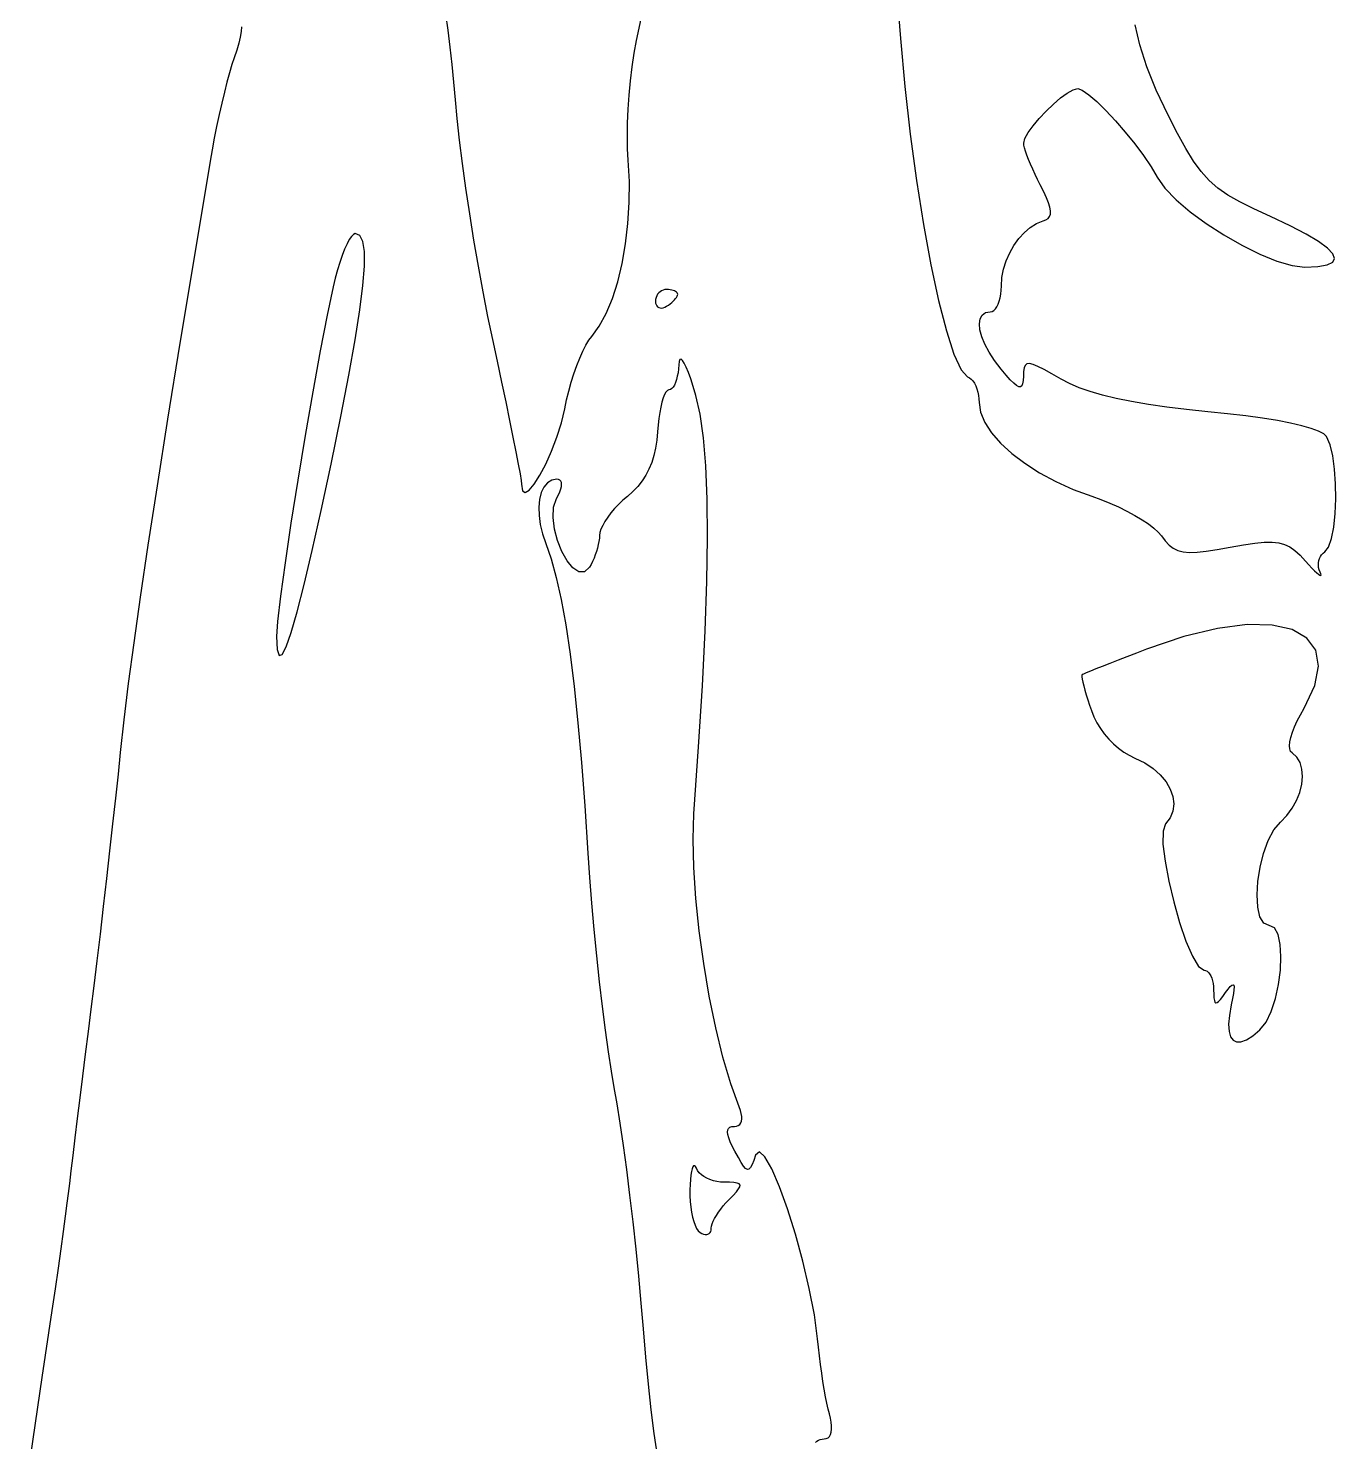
# Model space of a CAD drawing. Header units: millimetres. Extents: x 0 to 1242, y -2208 to 0.
# Drawn here: x 187.8 to 305, y -1654.3 to -1527.6 of the extents above; entities that cross this region are included whole.
import ezdxf

# ---------------------------------------------------------------- set-up
doc = ezdxf.new("R2010")
doc.units = ezdxf.units.MM
doc.layers.get('0').update_dxf_attribs({"linetype": 'CONTINUOUS'})

msp = doc.modelspace()

# ---------------------------------------------------------------- linework, layer by layer
for p, q in [((265.60662, -1524.022635), (265.945, -1528.5)), ((242.533, -1527.597), (243.022659, -1525.305581)), ((206.90075, -1527.455375), (206.874408, -1527.891368)), ((225.1845, -1526.33575), (225.38556, -1527.769456)), ((287.399159, -1529.086532), (286.991208, -1527.290504)), ((206.795674, -1528.381889), (206.664536, -1528.933976)), ((206.874408, -1527.891368), (206.795674, -1528.381889)), ((225.38556, -1527.769456), (225.5757, -1529.279518)), ((242.094336, -1529.840216), (242.300942, -1528.679017)), ((242.300942, -1528.679017), (242.533, -1527.597)), ((265.945, -1528.5), (266.334861, -1532.803966)), ((206.480982, -1529.554667), (206.245, -1530.251)), ((206.664536, -1528.933976), (206.480982, -1529.554667)), ((225.5757, -1529.279518), (225.75096, -1530.839152)), ((241.914934, -1531.059219), (242.094336, -1529.840216)), ((288.027256, -1531.037408), (287.399159, -1529.086532)), ((206.045175, -1530.855113), (205.82972, -1531.582304)), ((206.245, -1530.251), (206.045175, -1530.855113)), ((225.75096, -1530.839152), (225.90738, -1532.421574)), ((241.764488, -1532.314648), (241.914934, -1531.059219)), ((288.875277, -1533.138956), (288.027256, -1531.037408)), ((205.603165, -1532.413151), (205.37004, -1533.328232)), ((205.82972, -1531.582304), (205.603165, -1532.413151)), ((225.90738, -1532.421574), (226.041, -1534)), ((241.64475, -1533.585125), (241.764488, -1532.314648)), ((205.37004, -1533.328232), (205.134875, -1534.308125)), ((241.557472, -1534.849272), (241.64475, -1533.585125)), ((266.334861, -1532.803966), (266.822768, -1537.080488)), ((280.300689, -1533.843129), (280.905536, -1533.400336)), ((280.905536, -1533.400336), (281.429647, -1533.106487)), ((281.429647, -1533.106487), (281.835, -1533)), ((281.835, -1533), (282.248324, -1533.144243)), ((282.248324, -1533.144243), (282.831832, -1533.548184)), ((282.831832, -1533.548184), (283.546728, -1534.168641)), ((289.943, -1535.387), (288.875277, -1533.138956)), ((205.134875, -1534.308125), (204.9022, -1535.333408)), ((226.041, -1534), (226.193818, -1535.693183)), ((241.504406, -1536.085711), (241.557472, -1534.849272)), ((278.381952, -1535.680992), (279.000875, -1535.021875)), ((279.000875, -1535.021875), (279.653128, -1534.396448)), ((279.653128, -1534.396448), (280.300689, -1533.843129)), ((283.546728, -1534.168641), (284.354216, -1534.962432)), ((284.354216, -1534.962432), (285.2155, -1535.886375)), ((204.9022, -1535.333408), (204.676545, -1536.384659)), ((226.193818, -1535.693183), (226.405784, -1537.607664)), ((241.487304, -1537.273064), (241.504406, -1536.085711)), ((277.396184, -1536.946624), (277.834381, -1536.335381)), ((277.834381, -1536.335381), (278.381952, -1535.680992)), ((285.2155, -1535.886375), (286.091784, -1536.897288)), ((290.781871, -1537.01103), (289.943, -1535.387)), ((204.46244, -1537.442456), (204.264415, -1538.487377)), ((204.676545, -1536.384659), (204.46244, -1537.442456)), ((226.405784, -1537.607664), (226.669866, -1539.698341)), ((241.507918, -1538.389953), (241.487304, -1537.273064)), ((266.822768, -1537.080488), (267.389707, -1541.233902)), ((277, -1537.886), (277.105383, -1537.476303)), ((277.105383, -1537.476303), (277.396184, -1536.946624)), ((286.091784, -1536.897288), (286.944272, -1537.951989)), ((291.527328, -1538.36632), (290.781871, -1537.01103)), ((204.264415, -1538.487377), (204.087, -1539.5)), ((241.568, -1539.415), (241.507918, -1538.389953)), ((277.019551, -1538.066789), (277, -1537.886)), ((277.076128, -1538.311712), (277.019551, -1538.066789)), ((277.166617, -1538.612903), (277.076128, -1538.311712)), ((277.287904, -1538.962496), (277.166617, -1538.612903)), ((286.944272, -1537.951989), (287.734168, -1539.007296)), ((292.220837, -1539.49397), (291.527328, -1538.36632)), ((204.087, -1539.5), (202.651058, -1548.133789)), ((226.669866, -1539.698341), (226.979032, -1541.920112)), ((241.666426, -1541.312402), (241.568, -1539.415)), ((277.436875, -1539.352625), (277.287904, -1538.962496)), ((277.610416, -1539.775424), (277.436875, -1539.352625)), ((277.805413, -1540.223027), (277.610416, -1539.775424)), ((287.734168, -1539.007296), (288.422676, -1540.020027)), ((288.422676, -1540.020027), (288.971, -1540.947)), ((292.903864, -1540.43508), (292.220837, -1539.49397)), ((241.654248, -1543.215216), (241.666426, -1541.312402)), ((267.389707, -1541.233902), (268.016664, -1545.168544)), ((278.018752, -1540.687568), (277.805413, -1540.223027)), ((278.247319, -1541.161181), (278.018752, -1540.687568)), ((278.488, -1541.636), (278.247319, -1541.161181)), ((288.971, -1540.947), (289.646751, -1541.913391)), ((293.617875, -1541.23075), (292.903864, -1540.43508)), ((294.404336, -1541.92208), (293.617875, -1541.23075)), ((226.979032, -1541.920112), (227.32625, -1544.227875)), ((278.797346, -1542.251751), (278.488, -1541.636)), ((279.042288, -1542.787048), (278.797346, -1542.251751)), ((289.646751, -1541.913391), (290.649088, -1542.955328)), ((295.304713, -1542.55017), (294.404336, -1541.92208)), ((296.360472, -1543.15612), (295.304713, -1542.55017)), ((241.537382, -1545.094954), (241.654248, -1543.215216)), ((279.223282, -1543.247657), (279.042288, -1542.787048)), ((279.340784, -1543.639344), (279.223282, -1543.247657)), ((279.39525, -1543.967875), (279.340784, -1543.639344)), ((290.649088, -1542.955328), (291.909437, -1544.031057)), ((297.613079, -1543.78103), (296.360472, -1543.15612)), ((299.104, -1544.466), (297.613079, -1543.78103)), ((227.32625, -1544.227875), (227.704488, -1546.576528)), ((241.321744, -1546.923128), (241.537382, -1545.094954)), ((268.016664, -1545.168544), (268.684625, -1548.78875)), ((277.589312, -1545.455064), (278.152439, -1545.102513)), ((278.152439, -1545.102513), (278.738, -1544.865)), ((278.738, -1544.865), (278.991874, -1544.765759)), ((278.991874, -1544.765759), (279.184992, -1544.632192)), ((279.184992, -1544.632192), (279.316898, -1544.458533)), ((279.316898, -1544.458533), (279.387136, -1544.239016)), ((279.387136, -1544.239016), (279.39525, -1543.967875)), ((291.909437, -1544.031057), (293.359224, -1545.098824)), ((293.359224, -1545.098824), (294.929875, -1546.116875)), ((300.862794, -1545.289633), (299.104, -1544.466)), ((216.760688, -1546.243248), (216.565562, -1546.532332)), ((216.940226, -1546.062476), (216.760688, -1546.243248)), ((217.1, -1546), (216.940226, -1546.062476)), ((217.504884, -1546.168465), (217.1, -1546)), ((217.778752, -1546.69084), (217.504884, -1546.168465)), ((276.126875, -1547.059125), (276.567296, -1546.447752)), ((276.567296, -1546.447752), (277.057853, -1545.908271)), ((277.057853, -1545.908271), (277.589312, -1545.455064)), ((294.929875, -1546.116875), (296.552816, -1547.043456)), ((302.304512, -1546.038464), (300.862794, -1545.289633)), ((303.427258, -1546.709691), (302.304512, -1546.038464)), ((216.14525, -1547.3955), (215.928416, -1547.949616)), ((216.359024, -1546.919744), (216.14525, -1547.3955)), ((216.565562, -1546.532332), (216.359024, -1546.919744)), ((217.918928, -1547.592595), (217.778752, -1546.69084)), ((217.922736, -1548.8992), (217.918928, -1547.592595)), ((227.704488, -1546.576528), (228.106714, -1548.920969)), ((241.01325, -1548.67125), (241.321744, -1546.923128)), ((275.433377, -1548.440019), (275.745824, -1547.728008)), ((275.745824, -1547.728008), (276.126875, -1547.059125)), ((296.552816, -1547.043456), (298.159473, -1547.836813)), ((304.229136, -1547.300512), (303.427258, -1546.709691)), ((304.70825, -1547.808125), (304.229136, -1547.300512)), ((202.651058, -1548.133789), (201.388384, -1555.809312)), ((215.712698, -1548.572108), (215.502272, -1549.252992)), ((215.928416, -1547.949616), (215.712698, -1548.572108)), ((217.7875, -1550.636125), (217.922736, -1548.8992)), ((228.106714, -1548.920969), (228.525896, -1551.216096)), ((240.617816, -1550.310832), (241.01325, -1548.67125)), ((268.684625, -1548.78875), (269.374576, -1551.998856)), ((275.198768, -1549.180776), (275.433377, -1548.440019)), ((298.159473, -1547.836813), (299.681272, -1548.455192)), ((299.681272, -1548.455192), (301.049639, -1548.856839)), ((301.049639, -1548.856839), (302.196, -1549)), ((302.196, -1549), (303.359146, -1548.950457)), ((303.359146, -1548.950457), (304.190048, -1548.803696)), ((304.190048, -1548.803696), (304.690602, -1548.562519)), ((304.690602, -1548.562519), (304.862704, -1548.229728)), ((304.862704, -1548.229728), (304.70825, -1547.808125)), ((215.301314, -1549.982284), (215.114, -1550.75)), ((215.502272, -1549.252992), (215.301314, -1549.982284)), ((275, -1550.691), (275.051231, -1549.935897)), ((275.051231, -1549.935897), (275.198768, -1549.180776)), ((215.114, -1550.75), (214.573425, -1553.292847)), ((215.114, -1550.75), (215.114, -1550.75)), ((217.510544, -1552.82884), (217.7875, -1550.636125)), ((228.525896, -1551.216096), (228.955002, -1553.416807)), ((240.141358, -1551.813386), (240.617816, -1550.310832)), ((244.1936, -1551.434808), (244.11205, -1551.573594)), ((244.29375, -1551.31125), (244.1936, -1551.434808)), ((244.4104, -1551.205152), (244.29375, -1551.31125)), ((244.54145, -1551.118746), (244.4104, -1551.205152)), ((244.6848, -1551.054264), (244.54145, -1551.118746)), ((244.83835, -1551.013938), (244.6848, -1551.054264)), ((245, -1551), (244.83835, -1551.013938)), ((245.16165, -1551.005787), (245, -1551)), ((245.3152, -1551.022536), (245.16165, -1551.005787)), ((245.45855, -1551.049329), (245.3152, -1551.022536)), ((245.5896, -1551.085248), (245.45855, -1551.049329)), ((245.70625, -1551.129375), (245.5896, -1551.085248)), ((245.8064, -1551.180792), (245.70625, -1551.129375)), ((245.88795, -1551.238581), (245.8064, -1551.180792)), ((245.9488, -1551.301824), (245.88795, -1551.238581)), ((245.98685, -1551.369603), (245.9488, -1551.301824)), ((245.9488, -1551.611808), (245.98685, -1551.520521)), ((246, -1551.441), (245.98685, -1551.369603)), ((245.98685, -1551.520521), (246, -1551.441)), ((274.88795, -1551.749814), (274.9488, -1551.418816)), ((274.9488, -1551.418816), (274.98685, -1551.064262)), ((274.98685, -1551.064262), (275, -1550.691)), ((239.589792, -1553.150424), (240.141358, -1551.813386)), ((244.01315, -1551.887922), (244, -1552.059)), ((244, -1552.059), (244.01315, -1552.221954)), ((244, -1552.059), (244, -1552.059)), ((244.0512, -1551.725376), (244.01315, -1551.887922)), ((244.01315, -1552.221954), (244.0512, -1552.360992)), ((244.11205, -1551.573594), (244.0512, -1551.725376)), ((244.0512, -1552.360992), (244.11205, -1552.475178)), ((244.11205, -1552.475178), (244.1936, -1552.563576)), ((244.1936, -1552.563576), (244.29375, -1552.62525)), ((244.29375, -1552.62525), (244.4104, -1552.659264)), ((244.4104, -1552.659264), (244.54145, -1552.664682)), ((244.54145, -1552.664682), (244.6848, -1552.640568)), ((244.6848, -1552.640568), (244.83835, -1552.585986)), ((244.83835, -1552.585986), (245, -1552.5)), ((245, -1552.5), (245.16165, -1552.394289)), ((245.16165, -1552.394289), (245.3152, -1552.282632)), ((245.3152, -1552.282632), (245.45855, -1552.167243)), ((245.45855, -1552.167243), (245.5896, -1552.050336)), ((245.5896, -1552.050336), (245.70625, -1551.934125)), ((245.70625, -1551.934125), (245.8064, -1551.820824)), ((245.8064, -1551.820824), (245.88795, -1551.712647)), ((245.88795, -1551.712647), (245.9488, -1551.611808)), ((269.374576, -1551.998856), (270.067503, -1554.703198)), ((274.3152, -1552.881784), (274.45855, -1552.741286)), ((274.45855, -1552.741286), (274.5896, -1552.552992)), ((274.5896, -1552.552992), (274.70625, -1552.32175)), ((274.70625, -1552.32175), (274.8064, -1552.052408)), ((274.8064, -1552.052408), (274.88795, -1551.749814)), ((214.573425, -1553.292847), (213.95416, -1556.497176)), ((217.089192, -1555.502815), (217.510544, -1552.82884)), ((228.955002, -1553.416807), (229.387, -1555.478)), ((238.969034, -1554.293458), (239.589792, -1553.150424)), ((273.027536, -1554.08), (273.090118, -1553.631665)), ((273.08025, -1554.620375), (273.027536, -1554.08)), ((273.090118, -1553.631665), (273.271032, -1553.29148)), ((273.271032, -1553.29148), (273.573314, -1553.075555)), ((273.573314, -1553.075555), (274, -1553)), ((274, -1553), (274.16165, -1552.969638)), ((274.16165, -1552.969638), (274.3152, -1552.881784)), ((238.025865, -1555.553764), (238.285, -1555.214)), ((238.285, -1555.214), (238.969034, -1554.293458)), ((270.067503, -1554.703198), (270.744392, -1556.806112)), ((273.245224, -1555.23668), (273.08025, -1554.620375)), ((273.519422, -1555.912805), (273.245224, -1555.23668)), ((201.388384, -1555.809312), (200.286606, -1562.608103)), ((213.95416, -1556.497176), (213.288395, -1560.164369)), ((216.520768, -1558.68352), (217.089192, -1555.502815)), ((229.387, -1555.478), (229.809355, -1557.426972)), ((237.2106, -1557.146656), (237.483595, -1556.533688)), ((237.483595, -1556.533688), (237.75704, -1555.998192)), ((237.75704, -1555.998192), (238.025865, -1555.553764)), ((273.899808, -1556.63264), (273.519422, -1555.912805)), ((229.809355, -1557.426972), (230.21056, -1559.303536)), ((236.68624, -1558.550624), (236.943125, -1557.8235)), ((236.943125, -1557.8235), (237.2106, -1557.146656)), ((246.089, -1557.75), (246.064139, -1558.113591)), ((246.122479, -1557.443978), (246.089, -1557.75)), ((246.089, -1557.75), (246.089, -1557.75)), ((246.190392, -1557.280864), (246.122479, -1557.443978)), ((246.289853, -1557.255486), (246.190392, -1557.280864)), ((246.417976, -1557.362672), (246.289853, -1557.255486)), ((246.571875, -1557.59725), (246.417976, -1557.362672)), ((246.748664, -1557.954048), (246.571875, -1557.59725)), ((270.744392, -1556.806112), (271.386229, -1558.211934)), ((274.383346, -1557.380075), (273.899808, -1556.63264)), ((274.967, -1558.139), (274.383346, -1557.380075)), ((277.131376, -1557.805061), (277.035944, -1558.033744)), ((277.287672, -1557.675552), (277.131376, -1557.805061)), ((277.52, -1557.646375), (277.287672, -1557.675552)), ((277.843528, -1557.718688), (277.52, -1557.646375)), ((278.273424, -1557.893649), (277.843528, -1557.718688)), ((215.802596, -1562.396425), (216.520768, -1558.68352)), ((236.445015, -1559.314432), (236.68624, -1558.550624)), ((245.882456, -1559.076384), (245.792375, -1559.338875)), ((245.959013, -1558.781517), (245.882456, -1559.076384)), ((246.020192, -1558.459008), (245.959013, -1558.781517)), ((246.064139, -1558.113591), (246.020192, -1558.459008)), ((246.945457, -1558.427894), (246.748664, -1557.954048)), ((247.159368, -1559.013616), (246.945457, -1558.427894)), ((247.387511, -1559.706042), (247.159368, -1559.013616)), ((271.386229, -1558.211934), (271.974, -1558.825)), ((271.974, -1558.825), (272.13978, -1558.906092)), ((272.13978, -1558.906092), (272.29728, -1559.033336)), ((272.29728, -1559.033336), (272.44434, -1559.201884)), ((275.415418, -1558.667333), (274.967, -1558.139)), ((275.793624, -1559.087744), (275.415418, -1558.667333)), ((276.107246, -1559.402051), (275.793624, -1559.087744)), ((276.967, -1558.784), (276.947882, -1559.161517)), ((276.986208, -1558.360443), (276.967, -1558.784)), ((277.035944, -1558.033744), (276.986208, -1558.360443)), ((278.824856, -1558.172416), (278.273424, -1557.893649)), ((279.512992, -1558.556147), (278.824856, -1558.172416)), ((280.353, -1559.046), (279.512992, -1558.556147)), ((281.092885, -1559.435059), (280.353, -1559.046)), ((213.288395, -1560.164369), (212.60832, -1564.095808)), ((230.21056, -1559.303536), (230.585125, -1561.080464)), ((236.029825, -1560.897716), (236.22452, -1560.101328)), ((236.22452, -1560.101328), (236.445015, -1559.314432)), ((244.942024, -1560.192048), (244.814426, -1560.420282)), ((245.072598, -1560.049326), (244.942024, -1560.192048)), ((245.204, -1560), (245.072598, -1560.049326)), ((245.333891, -1559.970399), (245.204, -1560)), ((245.459528, -1559.884752), (245.333891, -1559.970399)), ((245.579057, -1559.747793), (245.459528, -1559.884752)), ((245.690624, -1559.564256), (245.579057, -1559.747793)), ((245.792375, -1559.338875), (245.690624, -1559.564256)), ((247.627, -1560.5), (247.387511, -1559.706042)), ((272.44434, -1559.201884), (272.5788, -1559.406888)), ((272.5788, -1559.406888), (272.6985, -1559.6435)), ((272.6985, -1559.6435), (272.80128, -1559.906872)), ((272.80128, -1559.906872), (272.88498, -1560.192156)), ((272.88498, -1560.192156), (272.94744, -1560.494504)), ((276.361912, -1559.612072), (276.107246, -1559.402051)), ((276.56325, -1559.719625), (276.361912, -1559.612072)), ((276.716888, -1559.726528), (276.56325, -1559.719625)), ((276.828454, -1559.634599), (276.716888, -1559.726528)), ((276.903576, -1559.445656), (276.828454, -1559.634599)), ((276.947882, -1559.161517), (276.903576, -1559.445656)), ((281.95496, -1559.800952), (281.092885, -1559.435059)), ((282.941355, -1560.144153), (281.95496, -1559.800952)), ((284.0542, -1560.465136), (282.941355, -1560.144153)), ((230.585125, -1561.080464), (230.92756, -1562.730528)), ((235.866, -1561.69), (236.029825, -1560.897716)), ((244.470968, -1561.539216), (244.376754, -1562.030658)), ((244.57675, -1561.10175), (244.470968, -1561.539216)), ((244.691952, -1560.726144), (244.57675, -1561.10175)), ((244.814426, -1560.420282), (244.691952, -1560.726144)), ((248.011408, -1562.183987), (247.627, -1560.5)), ((272.94744, -1560.494504), (272.9865, -1560.809068)), ((272.9865, -1560.809068), (273, -1561.131)), ((273, -1561.131), (273.129594, -1562.004048)), ((285.295625, -1560.764375), (284.0542, -1560.465136)), ((286.66776, -1561.042344), (285.295625, -1560.764375)), ((288.172735, -1561.299517), (286.66776, -1561.042344)), ((289.81268, -1561.536368), (288.172735, -1561.299517)), ((291.589725, -1561.753371), (289.81268, -1561.536368)), ((200.286606, -1562.608103), (199.333352, -1568.611696)), ((214.932, -1566.667), (215.802596, -1562.396425)), ((230.92756, -1562.730528), (231.232375, -1564.2265)), ((235.570885, -1562.954358), (235.866, -1561.69)), ((244.296256, -1562.568192), (244.231622, -1563.143934)), ((244.376754, -1562.030658), (244.296256, -1562.568192)), ((248.306584, -1564.284896), (248.011408, -1562.183987)), ((273.129594, -1562.004048), (273.505632, -1562.912184)), ((273.505632, -1562.912184), (274.108998, -1563.839496)), ((293.506, -1561.951), (291.589725, -1561.753371)), ((295.273225, -1562.131816), (293.506, -1561.951)), ((296.90632, -1562.326888), (295.273225, -1562.131816)), ((298.396915, -1562.534452), (296.90632, -1562.326888)), ((299.73664, -1562.752744), (298.396915, -1562.534452)), ((300.917125, -1562.98), (299.73664, -1562.752744)), ((212.60832, -1564.095808), (211.946125, -1568.092875)), ((235.16864, -1564.239344), (235.570885, -1562.954358)), ((244.185, -1563.75), (244.118063, -1564.505956)), ((244.231622, -1563.143934), (244.185, -1563.75)), ((274.108998, -1563.839496), (274.920576, -1564.770072)), ((301.93, -1563.214456), (300.917125, -1562.98)), ((302.766895, -1563.454348), (301.93, -1563.214456)), ((303.41944, -1563.697912), (302.766895, -1563.454348)), ((303.879265, -1563.943384), (303.41944, -1563.697912)), ((304.138, -1564.189), (303.879265, -1563.943384)), ((304.452801, -1564.909178), (304.138, -1564.189)), ((231.232375, -1564.2265), (231.49408, -1565.541152)), ((234.691815, -1565.488126), (235.16864, -1564.239344)), ((244.009384, -1565.215088), (243.857661, -1565.880192)), ((244.118063, -1564.505956), (244.009384, -1565.215088)), ((248.512456, -1566.818549), (248.306584, -1564.284896)), ((274.920576, -1564.770072), (275.92125, -1565.688)), ((304.691168, -1565.903664), (304.452801, -1564.909178)), ((214.05165, -1570.812634), (214.932, -1566.667)), ((231.49408, -1565.541152), (231.707185, -1566.647256)), ((231.707185, -1566.647256), (231.8662, -1567.517584)), ((233.644625, -1567.64975), (234.17296, -1566.643872)), ((234.17296, -1566.643872), (234.691815, -1565.488126)), ((243.661592, -1566.504064), (243.419875, -1567.0895)), ((243.857661, -1565.880192), (243.661592, -1566.504064)), ((275.92125, -1565.688), (277.091904, -1566.577368)), ((277.091904, -1566.577368), (278.413422, -1567.422264)), ((304.854247, -1567.095586), (304.691168, -1565.903664)), ((231.8662, -1567.517584), (231.965635, -1568.124908)), ((233.13936, -1568.448928), (233.644625, -1567.64975)), ((235.157, -1568), (234.698961, -1568.084545)), ((235.313931, -1568.019431), (235.157, -1568)), ((235.435528, -1568.076728), (235.313931, -1568.019431)), ((243.131208, -1567.639296), (242.794289, -1568.156248)), ((243.419875, -1567.0895), (243.131208, -1567.639296)), ((248.628952, -1569.800768), (248.512456, -1566.818549)), ((278.413422, -1567.422264), (279.866688, -1568.206776)), ((304.943184, -1568.408072), (304.854247, -1567.095586)), ((199.333352, -1568.611696), (198.51625, -1573.901625)), ((211.946125, -1568.092875), (211.334, -1571.956952)), ((231.965635, -1568.124908), (232, -1568.442)), ((232, -1568.442), (232.087485, -1569.037942)), ((232.087485, -1569.037942), (232.32824, -1569.199856)), ((232.32824, -1569.199856), (232.689715, -1568.984574)), ((232.689715, -1568.984574), (233.13936, -1568.448928)), ((233.767704, -1569.20896), (233.615125, -1569.814125)), ((234.001247, -1568.706995), (233.767704, -1569.20896)), ((234.312688, -1568.3262), (234.001247, -1568.706995)), ((234.698961, -1568.084545), (234.312688, -1568.3262)), ((235.297859, -1569.412559), (235.423432, -1569.132032)), ((235.423432, -1569.132032), (235.513713, -1568.878913)), ((235.521797, -1568.170397), (235.435528, -1568.076728)), ((235.513713, -1568.878913), (235.568696, -1568.654696)), ((235.572744, -1568.298944), (235.521797, -1568.170397)), ((235.568696, -1568.654696), (235.588375, -1568.460875)), ((235.588375, -1568.460875), (235.572744, -1568.298944)), ((241.970487, -1569.102804), (241.481, -1569.538)), ((242.407816, -1568.643152), (241.970487, -1569.102804)), ((242.794289, -1568.156248), (242.407816, -1568.643152)), ((279.866688, -1568.206776), (281.432586, -1568.914992)), ((281.432586, -1568.914992), (283.092, -1569.531)), ((304.959125, -1569.76425), (304.943184, -1568.408072)), ((233.615125, -1569.814125), (233.546576, -1570.50452)), ((233.546576, -1570.50452), (233.565123, -1571.262175)), ((234.819888, -1571.44928), (234.870651, -1570.508015)), ((234.870651, -1570.508015), (235.137, -1569.719)), ((235.137, -1569.719), (235.297859, -1569.412559)), ((240.698024, -1570.2548), (240.341411, -1570.635775)), ((241.079633, -1569.886425), (240.698024, -1570.2548)), ((241.481, -1569.538), (241.079633, -1569.886425)), ((248.656, -1573.247375), (248.628952, -1569.800768)), ((283.092, -1569.531), (283.902932, -1569.819587)), ((283.902932, -1569.819587), (284.707576, -1570.142776)), ((284.707576, -1570.142776), (285.492804, -1570.493109)), ((285.492804, -1570.493109), (286.245488, -1570.863128)), ((304.903216, -1571.087248), (304.959125, -1569.76425)), ((213.25128, -1574.401432), (214.05165, -1570.812634)), ((233.565123, -1571.262175), (233.673832, -1572.06912)), ((234.950637, -1572.471425), (234.819888, -1571.44928)), ((239.473928, -1571.7808), (239.269679, -1572.138675)), ((239.724125, -1571.406125), (239.473928, -1571.7808)), ((240.015032, -1571.022), (239.724125, -1571.406125)), ((240.341411, -1570.635775), (240.015032, -1571.022)), ((286.245488, -1570.863128), (286.9525, -1571.245375)), ((286.9525, -1571.245375), (287.600712, -1571.632392)), ((287.600712, -1571.632392), (288.176996, -1572.016721)), ((304.776603, -1572.300194), (304.903216, -1571.087248)), ((211.334, -1571.956952), (210.804135, -1575.489421)), ((233.673832, -1572.06912), (233.875769, -1572.907385)), ((233.875769, -1572.907385), (234.174, -1573.759)), ((235.228824, -1573.50308), (234.950637, -1572.471425)), ((238.985, -1573.038), (238.970763, -1573.29266)), ((239.019977, -1572.774625), (238.985, -1573.038)), ((239.116616, -1572.4724), (239.019977, -1572.774625)), ((239.269679, -1572.138675), (239.116616, -1572.4724)), ((288.176996, -1572.016721), (288.668224, -1572.390904)), ((288.668224, -1572.390904), (289.061268, -1572.747483)), ((289.061268, -1572.747483), (289.343, -1573.079)), ((289.343, -1573.079), (289.687641, -1573.53729)), ((304.580432, -1573.326216), (304.776603, -1572.300194)), ((198.51625, -1573.901625), (197.822928, -1578.559424)), ((234.174, -1573.759), (234.65737, -1575.126049)), ((235.620375, -1574.472875), (235.228824, -1573.50308)), ((238.804632, -1574.17016), (238.714375, -1574.4805)), ((238.878701, -1573.86474), (238.804632, -1574.17016)), ((238.934704, -1573.57024), (238.878701, -1573.86474)), ((238.970763, -1573.29266), (238.934704, -1573.57024)), ((248.593528, -1577.174192), (248.656, -1573.247375)), ((289.687641, -1573.53729), (290.030848, -1573.90612)), ((290.030848, -1573.90612), (290.395847, -1574.18933)), ((290.395847, -1574.18933), (290.805864, -1574.39076)), ((293.360632, -1574.45548), (294.344129, -1574.30561)), ((294.344129, -1574.30561), (295.512, -1574.097)), ((295.512, -1574.097), (296.702305, -1573.884222)), ((296.702305, -1573.884222), (297.70436, -1573.732896)), ((297.70436, -1573.732896), (298.545675, -1573.648134)), ((298.545675, -1573.648134), (299.25376, -1573.635048)), ((299.25376, -1573.635048), (299.856125, -1573.69875)), ((299.856125, -1573.69875), (300.38028, -1573.844352)), ((300.38028, -1573.844352), (300.853735, -1574.076966)), ((300.853735, -1574.076966), (301.304, -1574.401704)), ((303.984, -1574.51), (304.315849, -1574.088442)), ((304.315849, -1574.088442), (304.580432, -1573.326216)), ((210.804135, -1575.489421), (210.38872, -1578.491664)), ((212.53341, -1577.425438), (213.25128, -1574.401432)), ((234.65737, -1575.126049), (235.11596, -1576.797472)), ((236.091216, -1575.30944), (235.620375, -1574.472875)), ((236.607273, -1575.941405), (236.091216, -1575.30944)), ((238.365256, -1575.38104), (238.229027, -1575.65106)), ((238.492809, -1575.09194), (238.365256, -1575.38104)), ((238.609808, -1574.78976), (238.492809, -1575.09194)), ((238.714375, -1574.4805), (238.609808, -1574.78976)), ((290.805864, -1574.39076), (291.284125, -1574.51425)), ((291.284125, -1574.51425), (291.853856, -1574.56364)), ((291.853856, -1574.56364), (292.538283, -1574.54277)), ((292.538283, -1574.54277), (293.360632, -1574.45548)), ((301.304, -1574.401704), (301.758585, -1574.823678)), ((301.758585, -1574.823678), (302.245, -1575.348)), ((302.245, -1575.348), (302.545529, -1575.680207)), ((303.402167, -1575.707441), (303.407424, -1575.501512)), ((303.407424, -1575.501512), (303.440125, -1575.300875)), ((303.440125, -1575.300875), (303.499376, -1575.109328)), ((303.499376, -1575.109328), (303.584283, -1574.930669)), ((303.584283, -1574.930669), (303.693952, -1574.768696)), ((303.693952, -1574.768696), (303.827489, -1574.627207)), ((303.827489, -1574.627207), (303.984, -1574.51)), ((235.11596, -1576.797472), (235.55019, -1578.776383)), ((237.134472, -1576.2974), (236.607273, -1575.941405)), ((237.638739, -1576.306055), (237.134472, -1576.2974)), ((238.086, -1575.896), (237.638739, -1576.306055)), ((238.229027, -1575.65106), (238.086, -1575.896)), ((302.545529, -1575.680207), (302.815872, -1575.965656)), ((302.815872, -1575.965656), (303.053263, -1576.202289)), ((303.053263, -1576.202289), (303.254936, -1576.388048)), ((303.254936, -1576.388048), (303.418125, -1576.520875)), ((303.425248, -1575.914864), (303.402167, -1575.707441)), ((303.418125, -1576.520875), (303.540064, -1576.598712)), ((303.477561, -1576.119983), (303.425248, -1575.914864)), ((303.56, -1576.319), (303.477561, -1576.119983)), ((303.540064, -1576.598712), (303.617987, -1576.619501)), ((303.630721, -1576.481703), (303.56, -1576.319)), ((303.617987, -1576.619501), (303.649128, -1576.581184)), ((303.649128, -1576.581184), (303.630721, -1576.481703)), ((211.90056, -1579.876696), (212.53341, -1577.425438)), ((248.441464, -1581.597041), (248.593528, -1577.174192)), ((197.822928, -1578.559424), (197.241014, -1582.666627)), ((210.38872, -1578.491664), (210.119945, -1580.765063)), ((235.55019, -1578.776383), (235.96048, -1581.065896)), ((211.35525, -1581.74725), (211.90056, -1579.876696)), ((210.119945, -1580.765063), (210.03, -1582.111)), ((210.9, -1583.029144), (211.35525, -1581.74725)), ((235.96048, -1581.065896), (236.34725, -1583.669125)), ((248.199736, -1586.531744), (248.441464, -1581.597041)), ((294.36704, -1581.371368), (291.35083, -1582.102946)), ((297.01251, -1581.032742), (294.36704, -1581.371368)), ((299.25112, -1581.073544), (297.01251, -1581.032742)), ((301.04675, -1581.48025), (299.25112, -1581.073544)), ((302.36328, -1582.239336), (301.04675, -1581.48025)), ((197.241014, -1582.666627), (196.758136, -1586.304768)), ((210.03, -1582.111), (210.09981, -1583.263306)), ((210.53733, -1583.714422), (210.9, -1583.029144)), ((291.35083, -1582.102946), (288, -1583.241)), ((303.16459, -1583.337278), (302.36328, -1582.239336)), ((210.09981, -1583.263306), (210.26976, -1583.795128)), ((210.26976, -1583.795128), (210.53733, -1583.714422)), ((236.34725, -1583.669125), (236.71092, -1586.589184)), ((285.449355, -1584.227148), (284.70776, -1584.517016)), ((286.25332, -1583.914672), (285.449355, -1584.227148)), ((287.107565, -1583.584364), (286.25332, -1583.914672)), ((288, -1583.241), (287.107565, -1583.584364)), ((288, -1583.241), (288, -1583.241)), ((303.41456, -1584.760552), (303.16459, -1583.337278)), ((282.245, -1585.514), (282.218167, -1585.58049)), ((282.218167, -1585.58049), (282.219936, -1585.72204)), ((282.219936, -1585.72204), (282.248609, -1585.93187)), ((282.358485, -1585.460076), (282.245, -1585.514)), ((282.60688, -1585.354888), (282.358485, -1585.460076)), ((282.978095, -1585.203212), (282.60688, -1585.354888)), ((283.46004, -1585.009824), (282.978095, -1585.203212)), ((284.040625, -1584.7795), (283.46004, -1585.009824)), ((284.70776, -1584.517016), (284.040625, -1584.7795)), ((303.07707, -1586.495634), (303.41456, -1584.760552)), ((196.758136, -1586.304768), (196.361922, -1589.555381)), ((236.71092, -1586.589184), (237.05191, -1589.829187)), ((247.868272, -1591.994123), (248.199736, -1586.531744)), ((282.248609, -1585.93187), (282.302488, -1586.2032)), ((282.302488, -1586.2032), (282.379875, -1586.52925)), ((282.379875, -1586.52925), (282.479072, -1586.90324)), ((282.479072, -1586.90324), (282.598381, -1587.31839)), ((302.116, -1588.529), (303.07707, -1586.495634)), ((282.598381, -1587.31839), (282.736104, -1587.76792)), ((282.736104, -1587.76792), (282.890543, -1588.24505)), ((282.890543, -1588.24505), (283.06, -1588.743)), ((283.06, -1588.743), (283.280126, -1589.293184)), ((283.280126, -1589.293184), (283.549968, -1589.828152)), ((301.511984, -1589.660696), (301.792338, -1589.105132)), ((301.792338, -1589.105132), (302.116, -1588.529)), ((196.361922, -1589.555381), (196.04, -1592.5)), ((237.05191, -1589.829187), (237.37064, -1593.392248)), ((283.549968, -1589.828152), (283.865122, -1590.343128)), ((283.865122, -1590.343128), (284.221184, -1590.833336)), ((300.94925, -1591.1345), (301.088592, -1590.682328)), ((301.088592, -1590.682328), (301.276786, -1590.188744)), ((301.276786, -1590.188744), (301.511984, -1589.660696)), ((247.447, -1598), (247.868272, -1591.994123)), ((284.221184, -1590.833336), (284.61375, -1591.294)), ((284.61375, -1591.294), (285.038416, -1591.720344)), ((285.038416, -1591.720344), (285.490778, -1592.107592)), ((300.824514, -1591.886816), (300.860608, -1591.538312)), ((300.842816, -1592.173064), (300.824514, -1591.886816)), ((300.860608, -1591.538312), (300.94925, -1591.1345)), ((196.04, -1592.5), (195.838001, -1594.43595)), ((285.490778, -1592.107592), (285.966432, -1592.450968)), ((285.966432, -1592.450968), (286.460974, -1592.745696)), ((286.460974, -1592.745696), (286.97, -1592.987)), ((286.97, -1592.987), (287.838798, -1593.415798)), ((300.917362, -1592.390108), (300.842816, -1592.173064)), ((301.05, -1592.531), (300.917362, -1592.390108)), ((301.471338, -1592.899919), (301.05, -1592.531)), ((301.764864, -1593.388832), (301.471338, -1592.899919)), ((195.838001, -1594.43595), (195.607688, -1596.5816)), ((237.37064, -1593.392248), (237.66753, -1597.281481)), ((287.838798, -1593.415798), (288.597184, -1593.926784)), ((288.597184, -1593.926784), (289.237046, -1594.502546)), ((289.237046, -1594.502546), (289.750272, -1595.125672)), ((301.934646, -1593.973673), (301.764864, -1593.388832)), ((301.984752, -1594.630376), (301.934646, -1593.973673)), ((289.750272, -1595.125672), (290.12875, -1595.77875)), ((290.12875, -1595.77875), (290.364368, -1596.444368)), ((301.742208, -1596.063104), (301.91925, -1595.334875)), ((301.91925, -1595.334875), (301.984752, -1594.630376)), ((195.607688, -1596.5816), (195.354587, -1598.88865)), ((290.364368, -1596.444368), (290.449014, -1597.105114)), ((290.449014, -1597.105114), (290.374576, -1597.743576)), ((301.069776, -1597.494488), (301.457694, -1596.790997)), ((301.457694, -1596.790997), (301.742208, -1596.063104)), ((237.66753, -1597.281481), (237.943, -1601.5)), ((247.366242, -1600.25753), (247.447, -1598)), ((290.132942, -1598.342342), (289.716, -1598.884)), ((290.374576, -1597.743576), (290.132942, -1598.342342)), ((300, -1598.732), (300.582522, -1598.149511)), ((300.582522, -1598.149511), (301.069776, -1597.494488)), ((195.354587, -1598.88865), (195.084224, -1601.3088)), ((289.486513, -1599.537016), (289.479824, -1600.699648)), ((289.716, -1598.884), (289.486513, -1599.537016)), ((298.90144, -1600.38976), (299.407295, -1599.430605)), ((299.407295, -1599.430605), (300, -1598.732)), ((247.425536, -1602.80504), (247.366242, -1600.25753)), ((289.479824, -1600.699648), (289.660191, -1602.235672)), ((298.490925, -1601.530775), (298.90144, -1600.38976)), ((195.084224, -1601.3088), (194.802125, -1603.79375)), ((237.943, -1601.5), (238.090352, -1603.70665)), ((298.18424, -1602.77496), (298.490925, -1601.530775)), ((247.612834, -1605.56441), (247.425536, -1602.80504)), ((289.660191, -1602.235672), (289.991872, -1604.008864)), ((297.989875, -1604.043625), (298.18424, -1602.77496)), ((194.802125, -1603.79375), (194.513816, -1606.2952)), ((238.090352, -1603.70665), (238.269936, -1606.0072)), ((289.991872, -1604.008864), (290.439125, -1605.883)), ((297.91632, -1605.25808), (297.989875, -1604.043625)), ((238.269936, -1606.0072), (238.476844, -1608.35755)), ((247.916088, -1608.45752), (247.612834, -1605.56441)), ((290.439125, -1605.883), (290.966208, -1607.721856)), ((297.972065, -1606.339635), (297.91632, -1605.25808)), ((194.513816, -1606.2952), (194.224823, -1608.76485)), ((298.1656, -1607.2096), (297.972065, -1606.339635)), ((298.505415, -1607.789285), (298.1656, -1607.2096)), ((238.476844, -1608.35755), (238.706168, -1610.7136)), ((248.32325, -1611.40625), (247.916088, -1608.45752)), ((290.966208, -1607.721856), (291.537379, -1609.389208)), ((299, -1608), (298.505415, -1607.789285)), ((299.467808, -1608.213791), (299, -1608)), ((299.794184, -1608.801688), (299.467808, -1608.213791)), ((194.224823, -1608.76485), (193.940672, -1611.1544)), ((291.537379, -1609.389208), (292.116896, -1610.748832)), ((299.986256, -1609.683477), (299.794184, -1608.801688)), ((300.051152, -1610.778944), (299.986256, -1609.683477)), ((238.706168, -1610.7136), (238.953, -1613.03125)), ((292.116896, -1610.748832), (292.669017, -1611.664504)), ((299.996, -1612.007875), (300.051152, -1610.778944)), ((193.940672, -1611.1544), (193.666889, -1613.41555)), ((248.822272, -1614.33248), (248.32325, -1611.40625)), ((292.669017, -1611.664504), (293.158, -1612)), ((293.158, -1612), (293.294289, -1612.022999)), ((293.294289, -1612.022999), (293.424152, -1612.089552)), ((293.424152, -1612.089552), (293.545783, -1612.195993)), ((293.545783, -1612.195993), (293.657376, -1612.338656)), ((293.657376, -1612.338656), (293.757125, -1612.513875)), ((299.827928, -1613.290056), (299.996, -1612.007875)), ((193.666889, -1613.41555), (193.409, -1615.5)), ((238.953, -1613.03125), (239.212432, -1615.2664)), ((293.757125, -1612.513875), (293.843224, -1612.717984)), ((293.843224, -1612.717984), (293.913867, -1612.947317)), ((293.913867, -1612.947317), (293.967248, -1613.198208)), ((293.967248, -1613.198208), (294.001561, -1613.466991)), ((294.001561, -1613.466991), (294.015, -1613.75)), ((295.3236, -1613.69233), (295.50908, -1613.4716)), ((295.50908, -1613.4716), (295.65346, -1613.34003)), ((295.65346, -1613.34003), (295.75776, -1613.29984)), ((295.75776, -1613.29984), (295.823, -1613.35325)), ((295.823, -1613.35325), (295.8502, -1613.50248)), ((295.8502, -1613.50248), (295.84038, -1613.74975)), ((299.554064, -1614.545273), (299.827928, -1613.290056)), ((249.401106, -1617.15809), (248.822272, -1614.33248)), ((294.015, -1613.75), (294.02383, -1614.159138)), ((294.02383, -1614.159138), (294.04448, -1614.480544)), ((294.04448, -1614.480544), (294.08079, -1614.715106)), ((294.08079, -1614.715106), (294.1366, -1614.863712)), ((294.1366, -1614.863712), (294.21575, -1614.92725)), ((294.32208, -1614.906608), (294.45943, -1614.802674)), ((294.45943, -1614.802674), (294.63164, -1614.616336)), ((294.63164, -1614.616336), (294.84255, -1614.348482)), ((294.84255, -1614.348482), (295.096, -1614)), ((295.096, -1614), (295.3236, -1613.69233)), ((295.71376, -1614.54729), (295.599, -1615.102)), ((295.79456, -1614.09728), (295.71376, -1614.54729)), ((295.84038, -1613.74975), (295.79456, -1614.09728)), ((299.181536, -1615.693312), (299.554064, -1614.545273)), ((193.409, -1615.5), (193.158913, -1617.498975)), ((239.212432, -1615.2664), (239.479556, -1617.37495)), ((294.21575, -1614.92725), (294.32208, -1614.906608)), ((295.430363, -1616.048678), (295.364584, -1616.842104)), ((295.599, -1615.102), (295.430363, -1616.048678)), ((298.717472, -1616.653959), (299.181536, -1615.693312)), ((239.479556, -1617.37495), (239.749464, -1619.3128)), ((250.047704, -1619.80496), (249.401106, -1617.15809)), ((295.364584, -1616.842104), (295.398561, -1617.479566)), ((297.523587, -1617.877222), (298.169, -1617.347)), ((298.169, -1617.347), (298.717472, -1616.653959)), ((193.158913, -1617.498975), (192.907704, -1619.5128)), ((295.398561, -1617.479566), (295.529192, -1617.958352)), ((295.529192, -1617.958352), (295.753375, -1618.27575)), ((295.753375, -1618.27575), (296.068008, -1618.429048)), ((296.068008, -1618.429048), (296.469989, -1618.415534)), ((296.469989, -1618.415534), (296.956216, -1618.232496)), ((296.956216, -1618.232496), (297.523587, -1617.877222)), ((192.907704, -1619.5128), (192.659651, -1621.506825)), ((239.749464, -1619.3128), (240.017248, -1621.03585)), ((250.750018, -1622.19497), (250.047704, -1619.80496)), ((240.017248, -1621.03585), (240.278, -1622.5)), ((192.659651, -1621.506825), (192.419032, -1623.4464)), ((251.496, -1624.25), (250.750018, -1622.19497)), ((192.419032, -1623.4464), (192.190125, -1625.296875)), ((240.278, -1622.5), (240.542559, -1623.972479)), ((240.542559, -1623.972479), (240.820792, -1625.719632)), ((251.609057, -1624.557552), (251.496, -1624.25)), ((251.686336, -1624.840576), (251.609057, -1624.557552)), ((251.728299, -1625.097224), (251.686336, -1624.840576)), ((192.190125, -1625.296875), (191.977208, -1627.0236)), ((240.820792, -1625.719632), (241.107233, -1627.696033)), ((250.473424, -1626.311648), (250.545977, -1626.171099)), ((250.545977, -1626.171099), (250.669968, -1626.074176)), ((250.669968, -1626.074176), (250.845331, -1626.018077)), ((250.845331, -1626.018077), (251.072, -1626)), ((251.072, -1626), (251.264313, -1625.979728)), ((251.264313, -1625.979728), (251.424544, -1625.920144)), ((251.424544, -1625.920144), (251.552231, -1625.823096)), ((251.552231, -1625.823096), (251.646912, -1625.690432)), ((251.646912, -1625.690432), (251.708125, -1625.524)), ((251.708125, -1625.524), (251.735408, -1625.325648)), ((251.735408, -1625.325648), (251.728299, -1625.097224)), ((191.977208, -1627.0236), (191.784559, -1628.591925)), ((250.452375, -1626.498625), (250.473424, -1626.311648)), ((250.482896, -1626.734832), (250.452375, -1626.498625)), ((250.565053, -1627.023071), (250.482896, -1626.734832)), ((250.698912, -1627.366144), (250.565053, -1627.023071)), ((250.884539, -1627.766853), (250.698912, -1627.366144)), ((191.784559, -1628.591925), (191.616456, -1629.9672)), ((241.107233, -1627.696033), (241.396416, -1629.856256)), ((251.122, -1628.228), (250.884539, -1627.766853)), ((251.430198, -1628.795604), (251.122, -1628.228)), ((251.686544, -1629.240112), (251.430198, -1628.795604)), ((252.978, -1628.562), (252.804262, -1629.043076)), ((253.318374, -1628.266669), (252.978, -1628.562)), ((253.813992, -1628.722232), (253.318374, -1628.266669)), ((254.424498, -1629.808923), (253.813992, -1628.722232)), ((191.616456, -1629.9672), (191.477177, -1631.114775)), ((241.396416, -1629.856256), (241.682875, -1632.154875)), ((247.223016, -1630.051752), (247.171538, -1630.367946)), ((247.28275, -1629.80475), (247.223016, -1630.051752)), ((247.349504, -1629.631008), (247.28275, -1629.80475)), ((247.422042, -1629.534594), (247.349504, -1629.631008)), ((247.499128, -1629.519576), (247.422042, -1629.534594)), ((247.579526, -1629.590022), (247.499128, -1629.519576)), ((247.662, -1629.75), (247.579526, -1629.590022)), ((247.76982, -1629.952184), (247.662, -1629.75)), ((247.923, -1630.144192), (247.76982, -1629.952184)), ((251.900266, -1629.563168), (251.686544, -1629.240112)), ((252.080592, -1629.766416), (251.900266, -1629.563168)), ((252.23675, -1629.8515), (252.080592, -1629.766416)), ((252.377968, -1629.820064), (252.23675, -1629.8515)), ((252.513474, -1629.673752), (252.377968, -1629.820064)), ((252.652496, -1629.414208), (252.513474, -1629.673752)), ((252.804262, -1629.043076), (252.652496, -1629.414208)), ((255.109536, -1631.406976), (254.424498, -1629.808923)), ((191.477177, -1631.114775), (191.371, -1632)), ((247.098294, -1631.191638), (247.079, -1631.691)), ((247.129552, -1630.749264), (247.098294, -1631.191638)), ((247.171538, -1630.367946), (247.129552, -1630.749264)), ((248.11632, -1630.323408), (247.923, -1630.144192)), ((248.34456, -1630.487216), (248.11632, -1630.323408)), ((248.6025, -1630.633), (248.34456, -1630.487216)), ((248.88492, -1630.758144), (248.6025, -1630.633)), ((249.1866, -1630.860032), (248.88492, -1630.758144)), ((249.50232, -1630.936048), (249.1866, -1630.860032)), ((249.82686, -1630.983576), (249.50232, -1630.936048)), ((250.155, -1631), (249.82686, -1630.983576)), ((250.644332, -1631.005432), (250.155, -1631)), ((251.029336, -1631.026296), (250.644332, -1631.005432)), ((251.311824, -1631.069444), (251.029336, -1631.026296)), ((251.493608, -1631.141728), (251.311824, -1631.069444)), ((251.5765, -1631.25), (251.493608, -1631.141728)), ((251.562312, -1631.401112), (251.5765, -1631.25)), ((191.371, -1632), (191.260761, -1632.885225)), ((241.682875, -1632.154875), (241.961144, -1634.546464)), ((247.079, -1631.691), (247.079489, -1632.214937)), ((247.079, -1631.691), (247.079, -1631.691)), ((247.079489, -1632.214937), (247.105472, -1632.728416)), ((250.31706, -1632.838186), (250.571, -1632.571)), ((250.571, -1632.571), (250.955388, -1632.180008)), ((250.955388, -1632.180008), (251.249944, -1631.859264)), ((251.249944, -1631.859264), (251.452856, -1631.601916)), ((251.452856, -1631.601916), (251.562312, -1631.401112)), ((255.82875, -1633.396625), (255.109536, -1631.406976)), ((191.260761, -1632.885225), (191.109728, -1634.0328)), ((247.105472, -1632.728416), (247.155023, -1633.223439)), ((247.155023, -1633.223439), (247.226216, -1633.692008)), ((247.226216, -1633.692008), (247.317125, -1634.126125)), ((249.4615, -1633.97125), (249.64476, -1633.689064)), ((249.64476, -1633.689064), (249.85064, -1633.402582)), ((249.85064, -1633.402582), (250.07584, -1633.117168)), ((250.07584, -1633.117168), (250.31706, -1632.838186)), ((256.541784, -1635.658104), (255.82875, -1633.396625)), ((191.109728, -1634.0328), (190.922827, -1635.408075)), ((241.961144, -1634.546464), (242.225757, -1636.985597)), ((247.317125, -1634.126125), (247.425824, -1634.517792)), ((247.425824, -1634.517792), (247.550387, -1634.859011)), ((247.550387, -1634.859011), (247.688888, -1635.141784)), ((247.688888, -1635.141784), (247.839401, -1635.358113)), ((248.98685, -1635.281732), (249, -1635.13)), ((249, -1635.13), (249.02066, -1634.949754)), ((249.02066, -1634.949754), (249.08044, -1634.738392)), ((249.08044, -1634.738392), (249.17604, -1634.501278)), ((249.17604, -1634.501278), (249.30416, -1634.243776)), ((249.30416, -1634.243776), (249.4615, -1633.97125)), ((190.922827, -1635.408075), (190.704984, -1636.9764)), ((247.839401, -1635.358113), (248, -1635.5)), ((248, -1635.5), (248.16165, -1635.586948)), ((248.16165, -1635.586948), (248.3152, -1635.644304)), ((248.3152, -1635.644304), (248.45855, -1635.672836)), ((248.45855, -1635.672836), (248.5896, -1635.673312)), ((248.5896, -1635.673312), (248.70625, -1635.6465)), ((248.70625, -1635.6465), (248.8064, -1635.593168)), ((248.8064, -1635.593168), (248.88795, -1635.514084)), ((248.88795, -1635.514084), (248.9488, -1635.410016)), ((248.9488, -1635.410016), (248.98685, -1635.281732)), ((257.208282, -1638.071647), (256.541784, -1635.658104)), ((190.704984, -1636.9764), (190.461125, -1638.703125)), ((242.225757, -1636.985597), (242.471248, -1639.426848)), ((190.461125, -1638.703125), (190.196176, -1640.5536)), ((257.787888, -1640.517488), (257.208282, -1638.071647)), ((242.471248, -1639.426848), (242.692151, -1641.824791)), ((190.196176, -1640.5536), (189.915063, -1642.493175)), ((258.240246, -1642.875861), (257.787888, -1640.517488)), ((189.915063, -1642.493175), (189.622712, -1644.4872)), ((242.692151, -1641.824791), (242.883, -1644.134)), ((258.525, -1645.027), (258.240246, -1642.875861)), ((189.622712, -1644.4872), (189.324049, -1646.501025)), ((242.883, -1644.134), (243.096568, -1646.685289)), ((258.601069, -1645.779625), (258.525, -1645.027)), ((189.324049, -1646.501025), (189.024, -1648.5)), ((258.689792, -1646.55208), (258.601069, -1645.779625)), ((243.096568, -1646.685289), (243.331904, -1649.105232)), ((258.788943, -1647.330235), (258.689792, -1646.55208)), ((258.896296, -1648.09996), (258.788943, -1647.330235)), ((189.024, -1648.5), (187.795908, -1656.878242)), ((259.009625, -1648.847125), (258.896296, -1648.09996)), ((259.126704, -1649.5576), (259.009625, -1648.847125)), ((243.331904, -1649.105232), (243.587556, -1651.384643)), ((259.245307, -1650.217255), (259.126704, -1649.5576)), ((259.363208, -1650.81196), (259.245307, -1650.217255)), ((243.587556, -1651.384643), (243.862072, -1653.514336)), ((259.478181, -1651.327585), (259.363208, -1650.81196)), ((259.588, -1651.75), (259.478181, -1651.327585)), ((259.688968, -1652.147125), (259.588, -1651.75)), ((259.755784, -1652.512), (259.688968, -1652.147125)), ((259.788916, -1652.842375), (259.755784, -1652.512)), ((259.788832, -1653.136), (259.788916, -1652.842375)), ((243.862072, -1653.514336), (244.154, -1655.485125)), ((258.458136, -1654.214272), (258.604513, -1654.124011)), ((258.604513, -1654.124011), (258.764672, -1654.056664)), ((258.764672, -1654.056664), (258.936279, -1654.014553)), ((258.936279, -1654.014553), (259.117, -1654)), ((259.117, -1654), (259.306552, -1653.974125)), ((259.306552, -1653.974125), (259.465696, -1653.898)), ((259.465696, -1653.898), (259.593964, -1653.773875)), ((259.593964, -1653.773875), (259.690888, -1653.604)), ((259.690888, -1653.604), (259.756, -1653.390625)), ((259.756, -1653.390625), (259.788832, -1653.136)), ((258.327875, -1654.325125), (258.458136, -1654.214272))]:
    msp.add_line(p, q)

doc.saveas('drawing.dxf')
